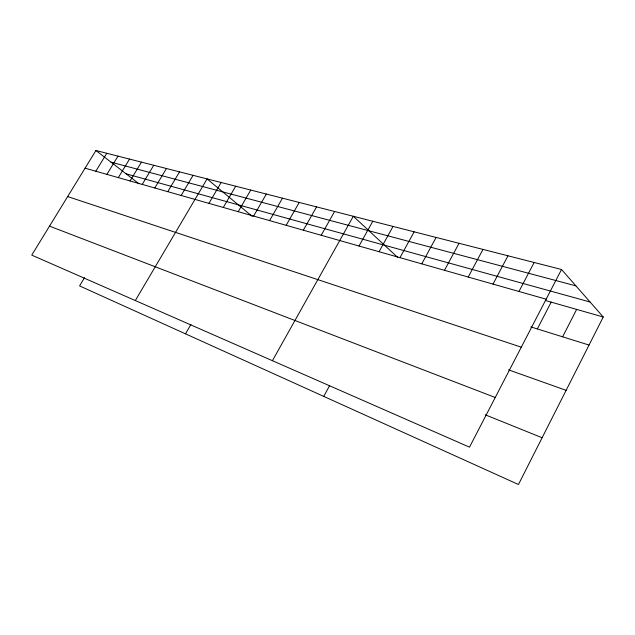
<?xml version="1.0" encoding="UTF-8"?>
<svg xmlns="http://www.w3.org/2000/svg" width="635" height="635" viewBox="0 0 635 635"><rect width="100%" height="100%" fill="white"/><g stroke="black" fill="none" stroke-linecap="round" stroke-linejoin="round"><path stroke-width="0.95" d="M561.53 269.486L469.511 447.159L31.75 255.119L95.917 150.495L561.53 269.486L603.25 317L518.454 484.505L79.581 285.909L84.55 277.654M562.626 336.828L576.651 309.412M537.329 328.938L551.18 302.133M518.962 291.473L534.138 262.485M493.014 284.099L507.976 255.794M468.217 277.05L482.973 249.404M444.484 270.312L459.034 243.292M421.759 263.85L436.11 237.434M323.731 396.383L329.676 385.524M399.979 257.659L414.131 231.815M379.079 251.722L393.041 226.425M359.013 246.023L372.793 221.25M272.431 360.704L353.322 216.273L397.677 257.389M321.191 235.275L334.597 211.495M303.339 230.203L316.571 206.883M286.147 225.314L299.212 202.446M269.581 220.607L282.48 198.168M185.507 333.835L190.945 324.429M253.603 216.067L266.335 194.048M238.188 211.685L250.754 190.063M223.298 207.454L235.704 186.222M208.907 203.367L221.163 182.499M135.311 300.553L207.097 178.911L252.285 216.416M181.142 195.477L193.088 175.331M167.743 191.667L179.538 171.871M154.781 187.984L166.434 168.521M142.232 184.42L153.741 165.275M130.08 180.967L141.454 162.131M118.308 177.617L129.54 159.091M106.894 174.371L117.991 156.139M95.822 171.228L106.791 153.273M110.982 162.147L575.905 285.861M126.087 173.831L590.082 301.998M85.074 168.172L546.14 299.196M545.544 300.53L603.25 317M530.804 326.898L589.042 345.059M67.659 196.564L521.287 347.186M508.548 369.856L566.126 390.334M49.53 226.131L495.236 397.486M485.267 414.806L542.123 437.745M95.917 150.495L138.946 183.769"/></g></svg>
